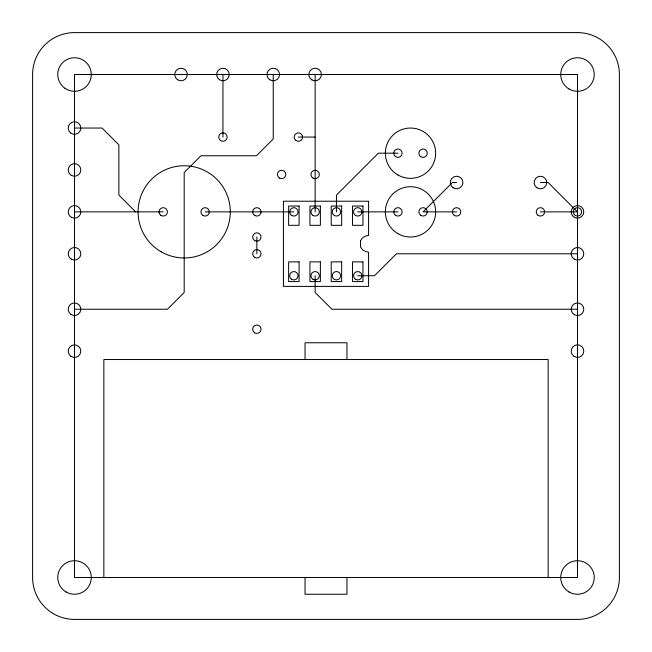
<?xml version="1.0" encoding="UTF-8"?>
<svg xmlns="http://www.w3.org/2000/svg" width="652" height="652" viewBox="0 0 652 652"><rect width="100%" height="100%" fill="white"/><g stroke="black" fill="none" stroke-linecap="round" stroke-linejoin="round"><path stroke-width="0.98" d="M74.515 128.045L102.103 128.045L118.876 144.809L118.876 195.103L135.64 211.867M298.388 137.067L315.152 137.067M397.924 153.187L378.356 153.187L336.448 195.103L336.448 211.867M456.604 182.527L452.415 182.527L423.075 211.867L456.604 211.867M540.435 182.527L548.145 182.527L577.485 211.867L540.435 211.867M74.515 211.867L163.228 211.867M205.144 211.867L293.856 211.867M357.736 211.867L397.924 211.867M577.485 253.783L396.465 253.783L374.501 275.747L357.736 275.747M74.515 309.235L167.425 309.235L184.19 292.471L184.19 172.535L200.955 155.763L256.472 155.763L273.237 138.998L273.237 74.515M577.485 309.235L331.917 309.235L315.152 292.471L315.152 275.747M548.145 577.485L548.145 359.529L103.855 359.529L103.855 577.485M346.954 359.529L346.954 342.765L305.046 342.765L305.046 359.529M346.954 577.485L346.954 594.249L305.046 594.249L305.046 577.485M315.152 74.515L315.152 211.867M256.855 237.018L256.855 253.783M222.943 74.515L222.943 137.067M360.548 240.596L360.548 247.018L362.561 249.83L365.373 251.444L368.584 252.242L368.584 286.391L283.416 286.391L283.416 201.224L368.584 201.224L368.584 235.372L365.373 236.171L362.561 237.784L360.548 240.596M577.485 32.6L74.515 32.6A41.915 41.915 0 0 0 32.6 74.515L32.6 577.485A41.915 41.915 0 0 0 74.515 619.4L577.485 619.4A41.915 41.915 0 0 0 619.4 577.485L619.4 74.515A41.915 41.915 0 0 0 577.485 32.6M577.485 74.515L74.515 74.515L74.515 577.485L577.485 577.485L577.485 74.515M299.081 206.04L288.64 206.04L288.64 225.323L299.081 225.323L299.081 206.04M320.377 206.04L309.928 206.04L309.928 225.323L320.377 225.323L320.377 206.04M341.664 206.04L331.224 206.04L331.224 225.323L341.664 225.323L341.664 206.04M362.96 206.04L352.512 206.04L352.512 225.323L362.96 225.323L362.96 206.04M299.081 261.884L288.64 261.884L288.64 281.574L299.081 281.574L299.081 261.884M320.377 261.884L309.928 261.884L309.928 281.574L320.377 281.574L320.377 261.884M341.664 261.884L331.224 261.884L331.224 281.574L341.664 281.574L341.664 261.884M362.96 261.884L352.512 261.884L352.512 281.574L362.96 281.574L362.96 261.884M219.414 79.723A6.284 6.284 0 0 0 229.211 74.964A6.284 6.284 0 0 0 220.197 68.859A6.284 6.284 0 0 0 219.414 79.723M177.507 79.723A6.284 6.284 0 0 0 187.295 74.964A6.284 6.284 0 0 0 178.281 68.859A6.284 6.284 0 0 0 177.507 79.723M269.716 79.723A6.284 6.284 0 0 0 279.512 74.964A6.284 6.284 0 0 0 270.49 68.859A6.284 6.284 0 0 0 269.716 79.723M312.006 79.96A6.284 6.284 0 0 0 321.436 74.515A6.284 6.284 0 0 0 312.006 69.071A6.284 6.284 0 0 0 312.006 79.96M420.727 215.339A4.189 4.189 0 0 0 427.256 212.169A4.189 4.189 0 0 0 421.241 208.102A4.189 4.189 0 0 0 420.727 215.339M395.577 215.339A4.189 4.189 0 0 0 402.105 212.169A4.189 4.189 0 0 0 396.09 208.102A4.189 4.189 0 0 0 395.577 215.339M355.642 279.374A4.189 4.189 0 0 0 361.925 275.747A4.189 4.189 0 0 0 355.642 272.12A4.189 4.189 0 0 0 355.642 279.374M334.346 279.374A4.189 4.189 0 0 0 340.637 275.747A4.189 4.189 0 0 0 334.346 272.12A4.189 4.189 0 0 0 334.346 279.374M313.058 279.374A4.189 4.189 0 0 0 319.341 275.747A4.189 4.189 0 0 0 313.058 272.12A4.189 4.189 0 0 0 313.058 279.374M291.509 279.219A4.189 4.189 0 0 0 298.037 276.049A4.189 4.189 0 0 0 292.031 271.974A4.189 4.189 0 0 0 291.509 279.219M355.642 215.502A4.189 4.189 0 0 0 361.925 211.867A4.189 4.189 0 0 0 355.642 208.241A4.189 4.189 0 0 0 355.642 215.502M334.346 215.502A4.189 4.189 0 0 0 340.637 211.867A4.189 4.189 0 0 0 334.346 208.241A4.189 4.189 0 0 0 334.346 215.502M313.058 215.502A4.189 4.189 0 0 0 319.341 211.867A4.189 4.189 0 0 0 313.058 208.241A4.189 4.189 0 0 0 313.058 215.502M291.762 215.502A4.189 4.189 0 0 0 298.054 211.867A4.189 4.189 0 0 0 291.762 208.241A4.189 4.189 0 0 0 291.762 215.502M161.134 251.794A46.105 46.105 0 0 0 230.295 211.867A46.105 46.105 0 0 0 161.134 171.941A46.105 46.105 0 0 0 161.134 251.794M203.049 215.502A4.189 4.189 0 0 0 209.333 211.867A4.189 4.189 0 0 0 203.049 208.241A4.189 4.189 0 0 0 203.049 215.502M160.881 215.339A4.189 4.189 0 0 0 167.409 212.169A4.189 4.189 0 0 0 161.403 208.102A4.189 4.189 0 0 0 160.881 215.339M397.924 233.652A25.151 25.151 0 0 0 435.65 211.867A25.151 25.151 0 0 0 397.924 190.091A25.151 25.151 0 0 0 397.924 233.652M538.087 215.339A4.189 4.189 0 0 0 544.616 212.169A4.189 4.189 0 0 0 538.601 208.102A4.189 4.189 0 0 0 538.087 215.339M454.257 215.339A4.189 4.189 0 0 0 460.785 212.169A4.189 4.189 0 0 0 454.77 208.102A4.189 4.189 0 0 0 454.257 215.339M575.39 215.502A4.189 4.189 0 0 0 581.674 211.867A4.189 4.189 0 0 0 575.39 208.241A4.189 4.189 0 0 0 575.39 215.502M254.761 215.502A4.189 4.189 0 0 0 261.044 211.867A4.189 4.189 0 0 0 254.761 208.241A4.189 4.189 0 0 0 254.761 215.502M71.37 217.312A6.284 6.284 0 0 0 80.799 211.867A6.284 6.284 0 0 0 71.37 206.423A6.284 6.284 0 0 0 71.37 217.312M574.339 217.312A6.284 6.284 0 0 0 583.776 211.867A6.284 6.284 0 0 0 574.339 206.423A6.284 6.284 0 0 0 574.339 217.312M574.339 314.68A6.284 6.284 0 0 0 583.776 309.235A6.284 6.284 0 0 0 574.339 303.791A6.284 6.284 0 0 0 574.339 314.68M397.924 174.972A25.151 25.151 0 0 0 435.65 153.187A25.151 25.151 0 0 0 397.924 131.411A25.151 25.151 0 0 0 397.924 174.972M395.577 156.659A4.189 4.189 0 0 0 402.105 153.489A4.189 4.189 0 0 0 396.09 149.422A4.189 4.189 0 0 0 395.577 156.659M420.727 156.659A4.189 4.189 0 0 0 427.256 153.489A4.189 4.189 0 0 0 421.241 149.422A4.189 4.189 0 0 0 420.727 156.659M313.058 178.094A4.189 4.189 0 0 0 319.341 174.467A4.189 4.189 0 0 0 313.058 170.84A4.189 4.189 0 0 0 313.058 178.094M279.529 178.094A4.189 4.189 0 0 0 285.812 174.467A4.189 4.189 0 0 0 279.529 170.84A4.189 4.189 0 0 0 279.529 178.094M254.761 332.862A4.189 4.189 0 0 0 261.044 329.227A4.189 4.189 0 0 0 254.761 325.601A4.189 4.189 0 0 0 254.761 332.862M254.761 257.41A4.189 4.189 0 0 0 261.044 253.783A4.189 4.189 0 0 0 254.761 250.156A4.189 4.189 0 0 0 254.761 257.41M254.761 240.645A4.189 4.189 0 0 0 261.044 237.018A4.189 4.189 0 0 0 254.761 233.392A4.189 4.189 0 0 0 254.761 240.645M453.083 187.735A6.284 6.284 0 0 0 462.879 182.976A6.284 6.284 0 0 0 453.857 176.871A6.284 6.284 0 0 0 453.083 187.735M536.906 187.735A6.284 6.284 0 0 0 546.702 182.976A6.284 6.284 0 0 0 537.688 176.871A6.284 6.284 0 0 0 536.906 187.735M71.37 259.227A6.284 6.284 0 0 0 80.799 253.783A6.284 6.284 0 0 0 71.37 248.339A6.284 6.284 0 0 0 71.37 259.227M220.596 140.539A4.189 4.189 0 0 0 227.124 137.36A4.189 4.189 0 0 0 221.109 133.293A4.189 4.189 0 0 0 220.596 140.539M296.041 140.539A4.189 4.189 0 0 0 302.569 137.36A4.189 4.189 0 0 0 296.554 133.293A4.189 4.189 0 0 0 296.041 140.539M573.964 356.31A6.284 6.284 0 0 0 583.76 351.55A6.284 6.284 0 0 0 574.738 345.446A6.284 6.284 0 0 0 573.964 356.31M574.339 259.227A6.284 6.284 0 0 0 583.776 253.783A6.284 6.284 0 0 0 574.339 248.339A6.284 6.284 0 0 0 574.339 259.227M70.986 314.443A6.284 6.284 0 0 0 80.783 309.684A6.284 6.284 0 0 0 71.769 303.579A6.284 6.284 0 0 0 70.986 314.443M70.986 356.359A6.284 6.284 0 0 0 80.783 351.599A6.284 6.284 0 0 0 71.769 345.495A6.284 6.284 0 0 0 70.986 356.359M71.37 175.396A6.284 6.284 0 0 0 80.799 169.952A6.284 6.284 0 0 0 71.37 164.508A6.284 6.284 0 0 0 71.37 175.396M70.986 133.244A6.284 6.284 0 0 0 80.783 128.493A6.284 6.284 0 0 0 71.769 122.389A6.284 6.284 0 0 0 70.986 133.244M569.106 89.031A16.765 16.765 0 0 0 594.249 74.515A16.765 16.765 0 0 0 569.106 59.992A16.765 16.765 0 0 0 569.106 89.031M569.106 592.008A16.765 16.765 0 0 0 594.249 577.485A16.765 16.765 0 0 0 569.106 562.969A16.765 16.765 0 0 0 569.106 592.008M66.129 592.008A16.765 16.765 0 0 0 91.28 577.485A16.765 16.765 0 0 0 66.129 562.969A16.765 16.765 0 0 0 66.129 592.008M65.118 88.395A16.765 16.765 0 0 0 91.239 75.713A16.765 16.765 0 0 0 67.189 59.43A16.765 16.765 0 0 0 65.118 88.395"/></g></svg>
